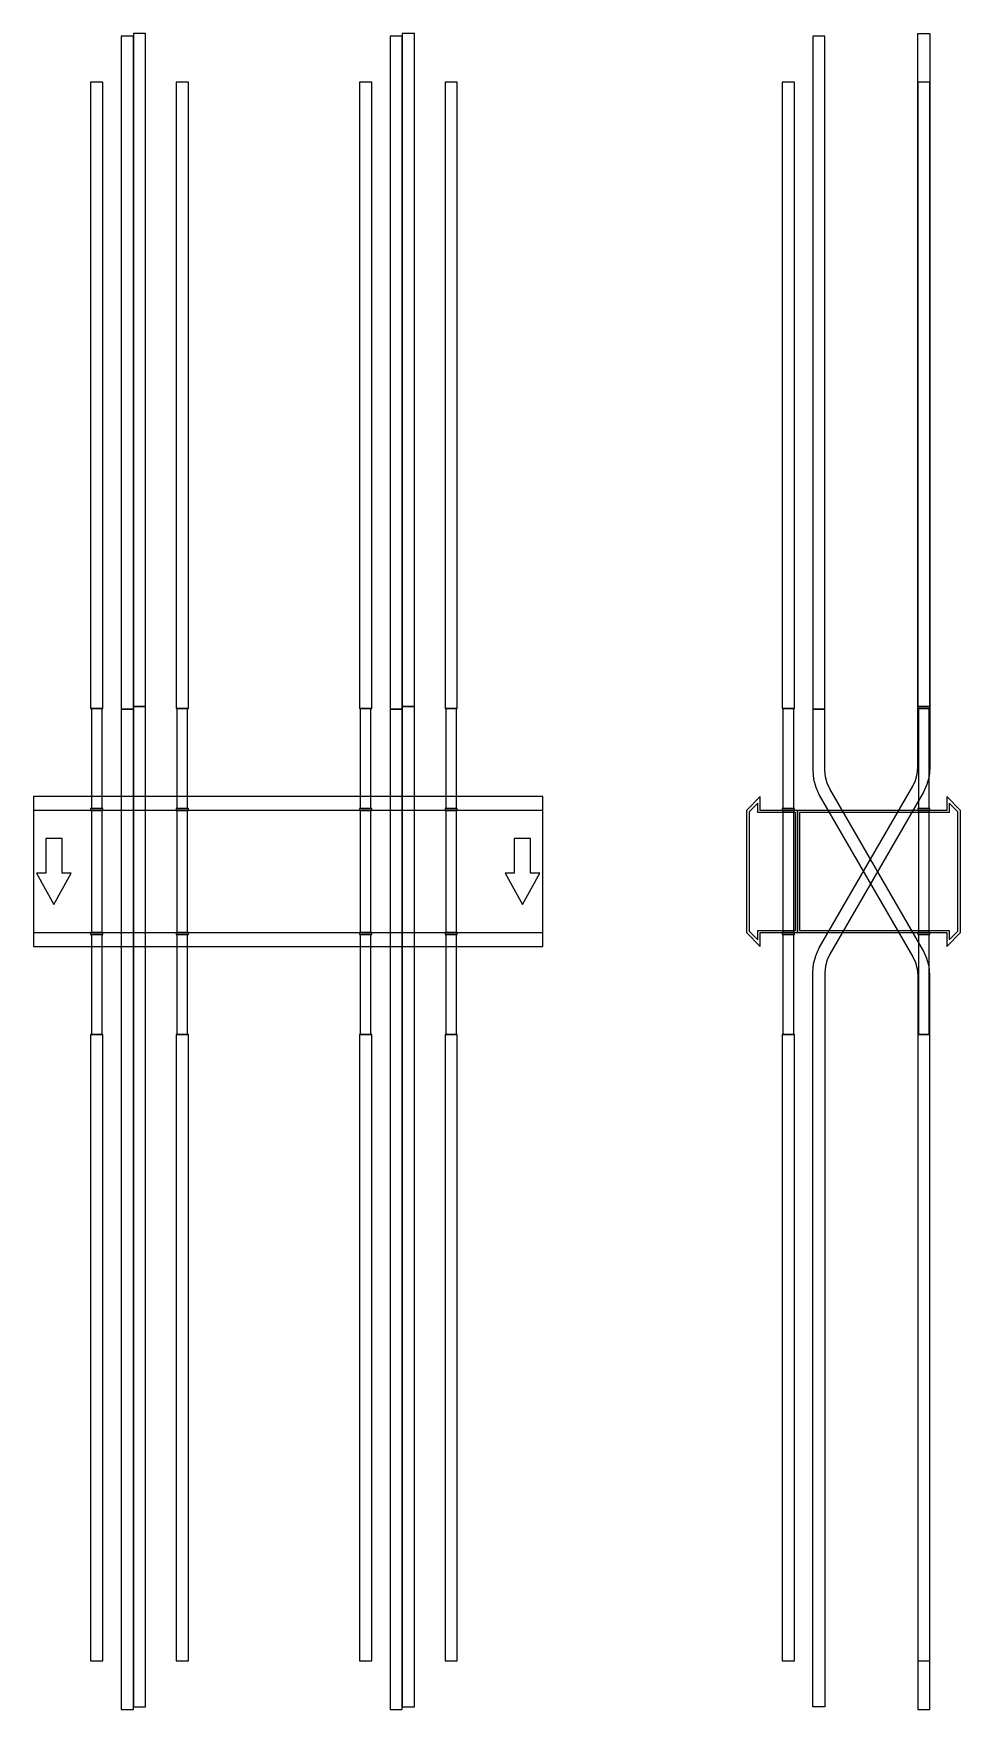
# Model space of a CAD drawing. Extents: x 0 to 910, y -823 to 823.
import ezdxf

# ---------------------------------------------------------------- set-up
doc = ezdxf.new("R2010")
doc.units = 0
doc.layers.add('Halfen', color=7, linetype='CONTINUOUS')

msp = doc.modelspace()

# ---------------------------------------------------------------- linework, layer by layer
at = {"layer": 'Halfen', "color": 7}
for points in [[(110, 161.914), (110, 822.914), (98, 822.914), (98, 161.914)], [(374, 161.914), (374, 822.914), (362, 822.914), (362, 161.914)], [(868, 161.914), (868, 822.914), (880, 822.914), (880, 161.914)], [(98, 159.254), (98, 820.254), (86, 820.254), (86, 159.254)], [(362, 159.254), (362, 820.254), (350, 820.254), (350, 159.254)], [(777, 159.254), (777, 820.254), (765, 820.254), (765, 159.254)], [(68, 160), (68, 775), (56, 775), (56, 160)], [(152, 160), (152, 775), (140, 775), (140, 160)], [(332, 160), (332, 775), (320, 775), (320, 160)], [(416, 160), (416, 775), (404, 775), (404, 160)], [(747, 160), (747, 775), (735, 775), (735, 160)], [(880, 160), (880, 775), (868, 775), (868, 160)], [(67.25, 62), (67.25, 160), (56.75, 160), (56.75, 62)], [(98, -822.914), (98, 159.254), (86, 159.254), (86, -822.914)], [(110, -820.254), (110, 161.914), (98, 161.914), (98, -820.254)], [(151.25, 62), (151.25, 160), (140.75, 160), (140.75, 62)], [(331.25, 62), (331.25, 160), (320.75, 160), (320.75, 62)], [(362, -822.914), (362, 159.254), (350, 159.254), (350, -822.914)], [(374, -820.254), (374, 161.914), (362, 161.914), (362, -820.254)], [(415.25, 62), (415.25, 160), (404.75, 160), (404.75, 62)], [(746.25, 62), (746.25, 160), (735.75, 160), (735.75, 62)], [(765, -820.254), (765, -99.124), (765.729, -90.789), (767.895, -82.707), (771.431, -75.124), (863.177, 83.785), (865.829, 89.472), (867.453, 95.533), (868, 101.785), (868, 161.914), (880, 161.914), (880, 101.785), (879.271, 93.449), (877.105, 85.368), (873.569, 77.785), (781.823, -81.124), (779.171, -86.812), (777.547, -92.873), (777, -99.124), (777, -820.254)], [(880, -822.914), (880, -101.785), (879.271, -93.449), (877.105, -85.368), (873.569, -77.785), (781.823, 81.124), (779.171, 86.812), (777.547, 92.873), (777, 99.124), (777, 159.254), (765, 159.254), (765, 99.124), (765.729, 90.789), (767.895, 82.707), (771.431, 75.124), (863.177, -83.785), (865.829, -89.472), (867.453, -95.533), (868, -101.785), (868, -822.914)], [(879.25, 62), (879.25, 160), (868.75, 160), (868.75, 62)], [(0, -73.5), (500, -73.5), (500, 73.5), (0, 73.5)], [(750, -60), (750, 60), (713.5, 60), (713.5, 73.5), (700, 60), (700, -60), (713.5, -73.5), (713.5, -60)], [(748, -58), (748, 58), (711, 58), (711, 67.25), (702.5, 58.75), (702.5, -58.75), (711, -67.25), (711, -58)], [(910, -60), (910, 60), (896.5, 73.5), (896.5, 60), (750, 60), (750, -60), (896.5, -60), (896.5, -73.5)], [(907.5, -58.75), (907.5, 58.75), (899, 67.25), (899, 58), (752, 58), (752, -58), (899, -58), (899, -67.25)], [(0, -60), (500, -60), (500, 60), (0, 60)], [(68, 60), (68, 62), (56, 62), (56, 60)], [(67.25, -60), (67.25, 60), (56.75, 60), (56.75, -60)], [(152, 60), (152, 62), (140, 62), (140, 60)], [(151.25, -60), (151.25, 60), (140.75, 60), (140.75, -60)], [(332, 60), (332, 62), (320, 62), (320, 60)], [(331.25, -60), (331.25, 60), (320.75, 60), (320.75, -60)], [(416, 60), (416, 62), (404, 62), (404, 60)], [(415.25, -60), (415.25, 60), (404.75, 60), (404.75, -60)], [(747, 60), (747, 62), (735, 62), (735, 60)], [(746.25, -60), (746.25, 60), (735.75, 60), (735.75, -60)], [(880, 60), (880, 62), (868, 62), (868, 60)], [(879.25, -60), (879.25, 60), (868.75, 60), (868.75, -60)], [(20, -32.5), (37, -1.5), (28, -1.5), (28, 32.5), (12, 32.5), (12, -1.5), (3, -1.5)], [(480, -32.5), (497, -1.5), (488, -1.5), (488, 32.5), (472, 32.5), (472, -1.5), (463, -1.5)], [(68, -62), (68, -60), (56, -60), (56, -62)], [(67.25, -160), (67.25, -62), (56.75, -62), (56.75, -160)], [(152, -62), (152, -60), (140, -60), (140, -62)], [(151.25, -160), (151.25, -62), (140.75, -62), (140.75, -160)], [(332, -62), (332, -60), (320, -60), (320, -62)], [(331.25, -160), (331.25, -62), (320.75, -62), (320.75, -160)], [(416, -62), (416, -60), (404, -60), (404, -62)], [(415.25, -160), (415.25, -62), (404.75, -62), (404.75, -160)], [(747, -62), (747, -60), (735, -60), (735, -62)], [(746.25, -160), (746.25, -62), (735.75, -62), (735.75, -160)], [(880, -62), (880, -60), (868, -60), (868, -62)], [(879.25, -160), (879.25, -62), (868.75, -62), (868.75, -160)], [(68, -775), (68, -160), (56, -160), (56, -775)], [(152, -775), (152, -160), (140, -160), (140, -775)], [(332, -775), (332, -160), (320, -160), (320, -775)], [(416, -775), (416, -160), (404, -160), (404, -775)], [(747, -775), (747, -160), (735, -160), (735, -775)], [(880, -775), (880, -160), (868, -160), (868, -775)]]:
    msp.add_lwpolyline(points, close=True, dxfattribs=at)

doc.saveas('drawing.dxf')
